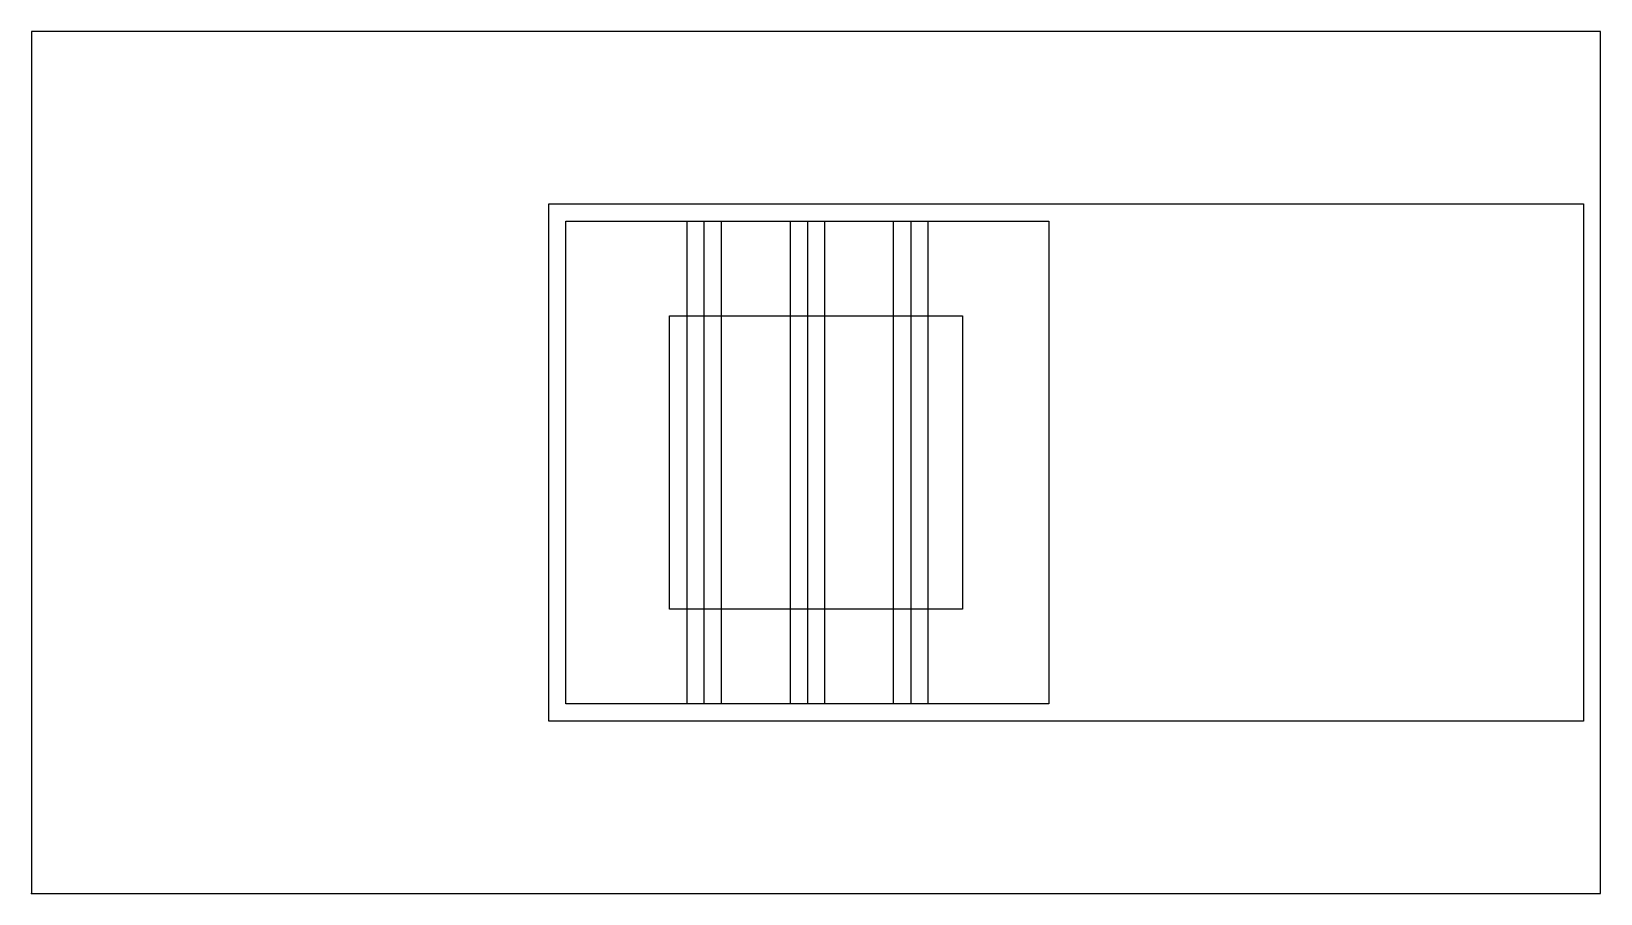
# Model space of a CAD drawing. Header units: centimetres. Extents: x 0 to 0.91, y 0 to 0.5.
import ezdxf

# ---------------------------------------------------------------- set-up
doc = ezdxf.new("R2010")
doc.units = ezdxf.units.CM
doc.header["$MEASUREMENT"] = 0
doc.layers.add('switch v5_Sketch1', color=7, linetype='Continuous')

msp = doc.modelspace()

# ---------------------------------------------------------------- linework, layer by layer
at = {"layer": 'switch v5_Sketch1'}
for p, q in [((0.91, 0.5), (0, 0.5)), ((0, 0.5), (0, 0)), ((0.91, 0), (0.91, 0.5)), ((0.3, 0.1), (0.3, 0.4)), ((0.3, 0.4), (0.9, 0.4)), ((0.9, 0.4), (0.9, 0.1)), ((0.31, 0.11), (0.31, 0.39)), ((0.31, 0.39), (0.59, 0.39)), ((0.38, 0.39), (0.38, 0.11)), ((0.39, 0.39), (0.39, 0.11)), ((0.4, 0.39), (0.4, 0.11)), ((0.44, 0.39), (0.44, 0.11)), ((0.45, 0.39), (0.45, 0.11)), ((0.46, 0.39), (0.46, 0.11)), ((0.5, 0.11), (0.5, 0.39)), ((0.51, 0.39), (0.51, 0.11)), ((0.52, 0.11), (0.52, 0.39)), ((0.59, 0.39), (0.59, 0.11)), ((0.37, 0.335), (0.54, 0.335)), ((0.37, 0.165), (0.37, 0.335)), ((0.54, 0.335), (0.54, 0.165)), ((0.54, 0.165), (0.37, 0.165)), ((0.59, 0.11), (0.31, 0.11)), ((0.9, 0.1), (0.3, 0.1)), ((0, 0), (0.91, 0))]:
    msp.add_line(p, q, dxfattribs=at)
msp.add_point((0, 0), dxfattribs=at)

doc.saveas('drawing.dxf')
